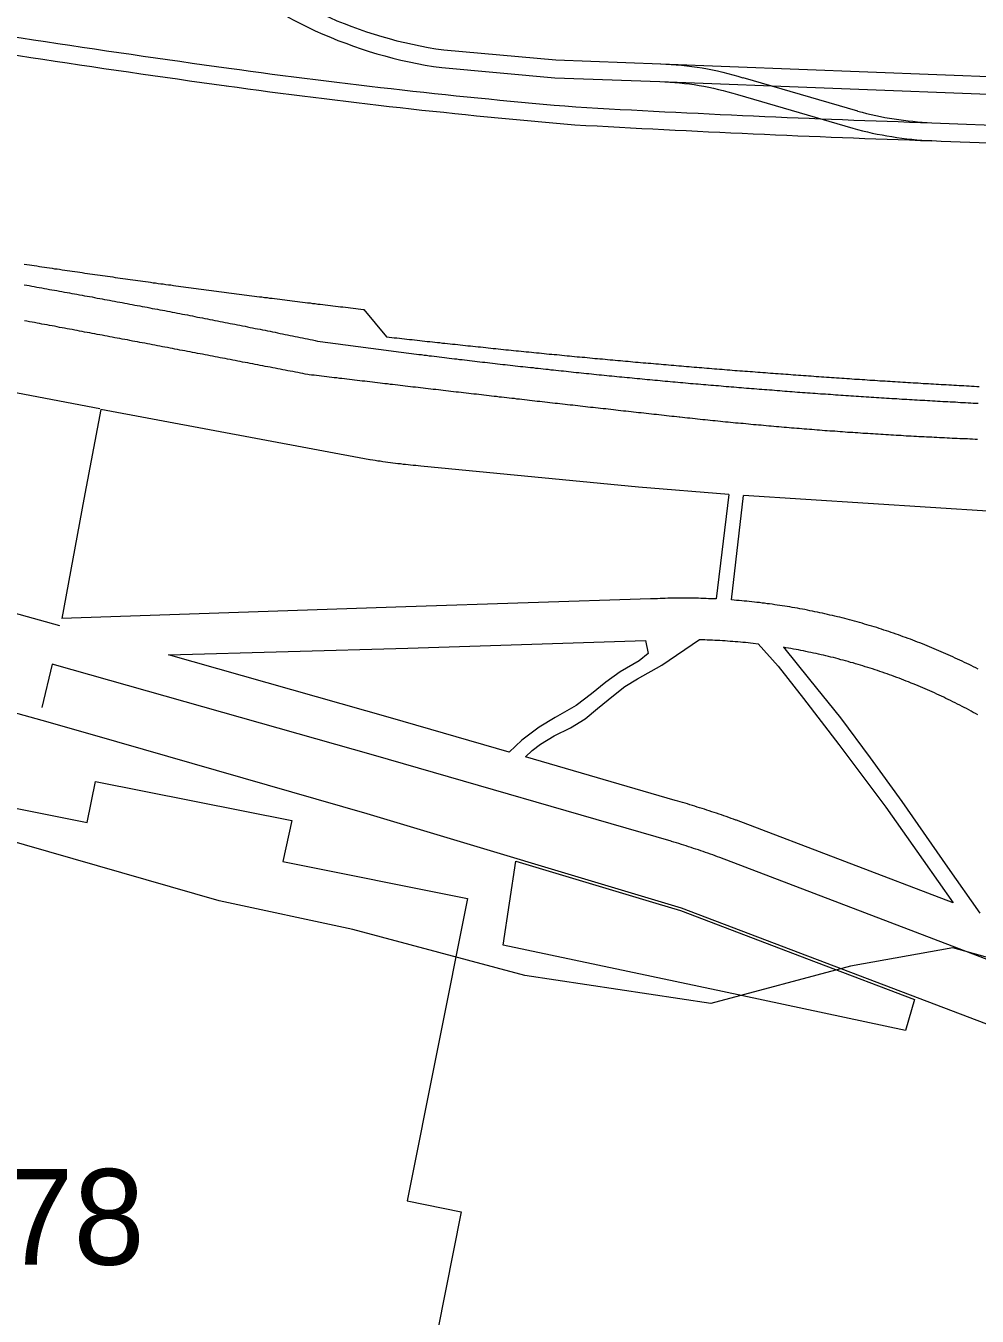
# Model space of a CAD drawing. Header units: millimetres. Extents: x 949 to 2135, y 1001 to 2286.
# Drawn here: x 1388.7 to 1463.3, y 1729 to 1830.2 of the extents above; entities that cross this region are included whole.
import ezdxf
from ezdxf.enums import TextEntityAlignment as Align

# ---------------------------------------------------------------- set-up
doc = ezdxf.new("R2010")
doc.units = ezdxf.units.MM
for name, color, linetype, lineweight in [('Nivel 11', 7, 'Continuous', 0), ('Nivel 12', 7, 'Continuous', 0), ('Nivel 15', 7, 'Continuous', 0), ('Nivel 17', 7, 'Continuous', 0), ('Nivel 24', 7, 'Continuous', 0), ('Nivel 27', 7, 'Continuous', 0), ('Nivel 3', 7, 'Continuous', 0), ('Nivel 39', 7, 'Continuous', 0)]:
    doc.layers.add(name, color=color, linetype=linetype, lineweight=lineweight)
doc.styles.add('Style-font023', font='font023.shx')

msp = doc.modelspace()

# ---------------------------------------------------------------- linework, layer by layer
at = {"layer": 'Nivel 11', "color": 1, "linetype": 'Continuous', "lineweight": 0, "flags": 128}
for points in [[(1379.04, 1770.6), (1393.54, 1767.7), (1394.18, 1770.93), (1409.58, 1767.85), (1408.87, 1764.64), (1423.34, 1761.75), (1418.6, 1738.04), (1422.85, 1737.19), (1419.75, 1721.65), (1408.21, 1723.98), (1378.63, 1729.96), (1379.65, 1734.97), (1372.24, 1736.46), (1379.04, 1770.6)], [(1427.12, 1764.68), (1438.08, 1761.39), (1440.02, 1760.81), (1450.66, 1756.77), (1458.36, 1753.84), (1457.64, 1751.4), (1443.32, 1754.47), (1426.13, 1758.09), (1427.12, 1764.68)]]:
    msp.add_lwpolyline(points, dxfattribs=at)
at = {"layer": 'Nivel 12', "color": 7, "linetype": 'Continuous', "lineweight": 0, "flags": 128}
msp.add_lwpolyline([(1538.22, 1672.81), (1542.67, 1721.72), (1539.67, 1723.04), (1499.71, 1738.25), (1467.93, 1750.42), (1440.09, 1761), (1415.48, 1768.39), (1393.97, 1774.59), (1390.01, 1775.7), (1373.63, 1780.26)], dxfattribs=at)
at = {"layer": 'Nivel 15', "color": 7, "linetype": 'Continuous', "lineweight": 0, "flags": 128}
msp.add_lwpolyline([(1388.61, 1811.48), (1388.81, 1811.45), (1389.01, 1811.42), (1389.2, 1811.39), (1389.4, 1811.36), (1389.6, 1811.33), (1389.8, 1811.3), (1390, 1811.27), (1390.19, 1811.24), (1390.39, 1811.21), (1390.59, 1811.18), (1390.79, 1811.15), (1390.98, 1811.12), (1391.18, 1811.1), (1391.38, 1811.07), (1391.58, 1811.04), (1391.78, 1811.01), (1391.97, 1810.98), (1392.17, 1810.95), (1392.37, 1810.92), (1392.57, 1810.89), (1392.77, 1810.86), (1392.96, 1810.84), (1393.16, 1810.81), (1393.36, 1810.78), (1393.56, 1810.75), (1393.76, 1810.72), (1393.95, 1810.69), (1394.15, 1810.66), (1394.35, 1810.64), (1394.55, 1810.61), (1394.75, 1810.58), (1394.94, 1810.55), (1395.14, 1810.52), (1395.34, 1810.5), (1395.54, 1810.47), (1395.74, 1810.44), (1395.93, 1810.41), (1396.13, 1810.38), (1396.33, 1810.36), (1396.53, 1810.33), (1396.73, 1810.3), (1396.92, 1810.27), (1397.12, 1810.24), (1397.32, 1810.22), (1397.52, 1810.19), (1397.72, 1810.16), (1397.91, 1810.13), (1398.11, 1810.11), (1398.31, 1810.08), (1398.51, 1810.05), (1398.71, 1810.02), (1398.9, 1810), (1399.1, 1809.97), (1399.3, 1809.94), (1399.5, 1809.92), (1399.7, 1809.89), (1399.9, 1809.86), (1400.09, 1809.84), (1400.29, 1809.81), (1400.49, 1809.78), (1400.69, 1809.75), (1400.89, 1809.73), (1401.08, 1809.7), (1401.28, 1809.67), (1401.48, 1809.65), (1401.68, 1809.62), (1401.88, 1809.59), (1402.08, 1809.57), (1402.27, 1809.54), (1402.47, 1809.52), (1402.67, 1809.49), (1402.87, 1809.46), (1403.07, 1809.44), (1403.27, 1809.41), (1403.46, 1809.38), (1403.66, 1809.36), (1403.86, 1809.33), (1404.06, 1809.31), (1404.26, 1809.28), (1404.46, 1809.25), (1404.65, 1809.23), (1404.85, 1809.2), (1405.05, 1809.18), (1405.25, 1809.15), (1405.45, 1809.13), (1405.65, 1809.1), (1405.84, 1809.07), (1406.04, 1809.05), (1406.24, 1809.02), (1406.44, 1809), (1406.64, 1808.97), (1406.84, 1808.95), (1407.03, 1808.92), (1407.23, 1808.9), (1407.43, 1808.87), (1407.63, 1808.85), (1407.83, 1808.82), (1408.03, 1808.8), (1408.22, 1808.77), (1408.42, 1808.75), (1408.62, 1808.72), (1408.82, 1808.7), (1409.02, 1808.67), (1409.22, 1808.65), (1409.42, 1808.62), (1409.61, 1808.6), (1409.81, 1808.57), (1410.01, 1808.55), (1410.21, 1808.52), (1410.41, 1808.5), (1410.61, 1808.48), (1410.8, 1808.45), (1411, 1808.43), (1411.2, 1808.4), (1411.4, 1808.38), (1411.6, 1808.35), (1411.8, 1808.33), (1412, 1808.31), (1412.19, 1808.28), (1412.39, 1808.26), (1412.59, 1808.23), (1412.79, 1808.21), (1412.99, 1808.19), (1413.19, 1808.16), (1413.39, 1808.14), (1413.58, 1808.12), (1413.78, 1808.09), (1413.98, 1808.07), (1414.18, 1808.05), (1414.38, 1808.02), (1414.58, 1808), (1414.78, 1807.98), (1414.97, 1807.95), (1415.17, 1807.93), (1415.21, 1807.92), (1417, 1805.78), (1417.2, 1805.76), (1417.4, 1805.73), (1417.6, 1805.71), (1417.8, 1805.69), (1418, 1805.67), (1418.2, 1805.64), (1418.39, 1805.62), (1418.59, 1805.6), (1418.79, 1805.58), (1418.99, 1805.56), (1419.19, 1805.53), (1419.39, 1805.51), (1419.59, 1805.49), (1419.79, 1805.47), (1419.98, 1805.45), (1420.18, 1805.42), (1420.38, 1805.4), (1420.58, 1805.38), (1420.78, 1805.36), (1420.98, 1805.34), (1421.18, 1805.32), (1421.38, 1805.29), (1421.57, 1805.27), (1421.77, 1805.25), (1421.97, 1805.23), (1422.17, 1805.21), (1422.37, 1805.19), (1422.57, 1805.17), (1422.77, 1805.14), (1422.97, 1805.12), (1423.17, 1805.1), (1423.36, 1805.08), (1423.56, 1805.06), (1423.76, 1805.04), (1423.96, 1805.02), (1424.16, 1805), (1424.36, 1804.98), (1424.56, 1804.96), (1424.76, 1804.94), (1424.96, 1804.91), (1425.15, 1804.89), (1425.35, 1804.87), (1425.55, 1804.85), (1425.75, 1804.83), (1425.95, 1804.81), (1426.15, 1804.79), (1426.35, 1804.77), (1426.55, 1804.75), (1426.75, 1804.73), (1426.95, 1804.71), (1427.14, 1804.69), (1427.34, 1804.67), (1427.54, 1804.65), (1427.74, 1804.63), (1427.94, 1804.61), (1428.14, 1804.59), (1428.34, 1804.57), (1428.54, 1804.55), (1428.74, 1804.53), (1428.94, 1804.51), (1429.13, 1804.49), (1429.33, 1804.47), (1429.53, 1804.45), (1429.73, 1804.43), (1429.93, 1804.42), (1430.13, 1804.4), (1430.33, 1804.38), (1430.53, 1804.36), (1430.73, 1804.34), (1430.93, 1804.32), (1431.13, 1804.3), (1431.32, 1804.28), (1431.52, 1804.26), (1431.72, 1804.24), (1431.92, 1804.22), (1432.12, 1804.21), (1432.32, 1804.19), (1432.52, 1804.17), (1432.72, 1804.15), (1432.92, 1804.13), (1433.12, 1804.11), (1433.32, 1804.09), (1433.51, 1804.08), (1433.71, 1804.06), (1433.91, 1804.04), (1434.11, 1804.02), (1434.31, 1804), (1434.51, 1803.98), (1434.71, 1803.97), (1434.91, 1803.95), (1435.11, 1803.93), (1435.31, 1803.91), (1435.51, 1803.89), (1435.71, 1803.88), (1435.91, 1803.86), (1436.1, 1803.84), (1436.3, 1803.82), (1436.5, 1803.8), (1436.7, 1803.79), (1436.9, 1803.77), (1437.1, 1803.75), (1437.3, 1803.73), (1437.5, 1803.72), (1437.7, 1803.7), (1437.9, 1803.68), (1438.1, 1803.67), (1438.3, 1803.65), (1438.5, 1803.63), (1438.69, 1803.61), (1438.89, 1803.6), (1439.09, 1803.58), (1439.29, 1803.56), (1439.49, 1803.55), (1439.69, 1803.53), (1439.89, 1803.51), (1440.09, 1803.5), (1440.29, 1803.48), (1440.49, 1803.46), (1440.69, 1803.45), (1440.89, 1803.43), (1441.09, 1803.41), (1441.29, 1803.4), (1441.48, 1803.38), (1441.68, 1803.36), (1441.88, 1803.35), (1442.08, 1803.33), (1442.28, 1803.31), (1442.48, 1803.3), (1442.68, 1803.28), (1442.88, 1803.27), (1443.08, 1803.25), (1443.28, 1803.23), (1443.48, 1803.22), (1443.68, 1803.2), (1443.88, 1803.19), (1444.08, 1803.17), (1444.28, 1803.15), (1444.47, 1803.14), (1444.67, 1803.12), (1444.87, 1803.11), (1445.07, 1803.09), (1445.27, 1803.08), (1445.47, 1803.06), (1445.67, 1803.05), (1445.87, 1803.03), (1446.07, 1803.02), (1446.27, 1803), (1446.47, 1802.99), (1446.67, 1802.97), (1446.87, 1802.95), (1447.07, 1802.94), (1447.27, 1802.93), (1447.47, 1802.91), (1447.67, 1802.9), (1447.87, 1802.88), (1448.06, 1802.87), (1448.26, 1802.85), (1448.46, 1802.84), (1448.66, 1802.82), (1448.86, 1802.81), (1449.06, 1802.79), (1449.26, 1802.78), (1449.46, 1802.76), (1449.66, 1802.75), (1449.86, 1802.74), (1450.06, 1802.72), (1450.26, 1802.71), (1450.46, 1802.69), (1450.66, 1802.68), (1450.86, 1802.66), (1451.06, 1802.65), (1451.26, 1802.64), (1451.46, 1802.62), (1451.66, 1802.61), (1451.85, 1802.6), (1452.05, 1802.58), (1452.25, 1802.57), (1452.45, 1802.55), (1452.65, 1802.54), (1452.85, 1802.53), (1453.05, 1802.51), (1453.25, 1802.5), (1453.45, 1802.49), (1453.65, 1802.47), (1453.85, 1802.46), (1454.05, 1802.45), (1454.25, 1802.43), (1454.45, 1802.42), (1454.65, 1802.41), (1454.85, 1802.39), (1455.05, 1802.38), (1455.25, 1802.37), (1455.45, 1802.36), (1455.65, 1802.34), (1455.85, 1802.33), (1456.05, 1802.32), (1456.25, 1802.3), (1456.45, 1802.29), (1456.64, 1802.28), (1456.84, 1802.27), (1457.04, 1802.25), (1457.24, 1802.24), (1457.44, 1802.23), (1457.64, 1802.22), (1457.84, 1802.21), (1458.04, 1802.19), (1458.24, 1802.18), (1458.44, 1802.17), (1458.64, 1802.16), (1458.84, 1802.15), (1459.04, 1802.13), (1459.24, 1802.12), (1459.44, 1802.11), (1459.64, 1802.1), (1459.84, 1802.09), (1460.04, 1802.07), (1460.24, 1802.06), (1460.44, 1802.05), (1460.64, 1802.04), (1460.84, 1802.03), (1461.04, 1802.02), (1461.24, 1802.01), (1461.44, 1801.99), (1461.64, 1801.98), (1461.84, 1801.97), (1462.04, 1801.96), (1462.23, 1801.95), (1462.43, 1801.94), (1462.63, 1801.93), (1462.83, 1801.92), (1463.03, 1801.9), (1463.23, 1801.89), (1463.43, 1801.88)], dxfattribs=at)
at = {"layer": 'Nivel 17', "color": 30, "linetype": 'Continuous', "lineweight": 0, "flags": 128}
for points in [[(1388.61, 1809.86), (1388.81, 1809.82), (1389, 1809.79), (1389.2, 1809.75), (1389.4, 1809.72), (1389.6, 1809.68), (1389.79, 1809.65), (1389.99, 1809.61), (1390.19, 1809.57), (1390.38, 1809.54), (1390.58, 1809.5), (1390.78, 1809.47), (1390.97, 1809.43), (1391.17, 1809.4), (1391.37, 1809.36), (1391.56, 1809.33), (1391.76, 1809.29), (1391.96, 1809.26), (1392.15, 1809.22), (1392.35, 1809.18), (1392.55, 1809.15), (1392.74, 1809.11), (1392.94, 1809.08), (1393.14, 1809.04), (1393.33, 1809), (1393.53, 1808.97), (1393.73, 1808.93), (1393.93, 1808.9), (1394.12, 1808.86), (1394.32, 1808.82), (1394.52, 1808.79), (1394.71, 1808.75), (1394.91, 1808.71), (1395.11, 1808.68), (1395.3, 1808.64), (1395.5, 1808.6), (1395.69, 1808.57), (1395.89, 1808.53), (1396.09, 1808.49), (1396.28, 1808.46), (1396.48, 1808.42), (1396.68, 1808.38), (1396.87, 1808.35), (1397.07, 1808.31), (1397.27, 1808.27), (1397.46, 1808.24), (1397.66, 1808.2), (1397.86, 1808.16), (1398.05, 1808.13), (1398.25, 1808.09), (1398.45, 1808.05), (1398.64, 1808.01), (1398.84, 1807.98), (1399.04, 1807.94), (1399.23, 1807.9), (1399.43, 1807.86), (1399.63, 1807.83), (1399.82, 1807.79), (1400.02, 1807.75), (1400.21, 1807.71), (1400.41, 1807.68), (1400.61, 1807.64), (1400.8, 1807.6), (1401, 1807.56), (1401.2, 1807.52), (1401.39, 1807.49), (1401.59, 1807.45), (1401.79, 1807.41), (1401.98, 1807.37), (1402.18, 1807.33), (1402.37, 1807.3), (1402.57, 1807.26), (1402.77, 1807.22), (1402.96, 1807.18), (1403.16, 1807.14), (1403.36, 1807.1), (1403.55, 1807.07), (1403.75, 1807.03), (1403.95, 1806.99), (1404.14, 1806.95), (1404.34, 1806.91), (1404.53, 1806.87), (1404.73, 1806.83), (1404.93, 1806.79), (1405.12, 1806.76), (1405.32, 1806.72), (1405.51, 1806.68), (1405.71, 1806.64), (1405.91, 1806.6), (1406.1, 1806.56), (1406.3, 1806.52), (1406.5, 1806.48), (1406.69, 1806.44), (1406.89, 1806.4), (1407.08, 1806.37), (1407.28, 1806.33), (1407.48, 1806.29), (1407.67, 1806.25), (1407.87, 1806.21), (1408.06, 1806.17), (1408.26, 1806.13), (1408.46, 1806.09), (1408.65, 1806.05), (1408.85, 1806.01), (1409.04, 1805.97), (1409.24, 1805.93), (1409.44, 1805.89), (1409.63, 1805.85), (1409.83, 1805.81), (1410.02, 1805.77), (1410.22, 1805.73), (1410.42, 1805.69), (1410.61, 1805.65), (1410.81, 1805.61), (1411, 1805.57), (1411.2, 1805.53), (1411.4, 1805.49), (1411.59, 1805.45), (1411.6, 1805.45), (1411.8, 1805.42), (1412, 1805.39), (1412.19, 1805.36), (1412.39, 1805.34), (1412.59, 1805.31), (1412.79, 1805.28), (1412.99, 1805.26), (1413.19, 1805.23), (1413.38, 1805.2), (1413.58, 1805.18), (1413.78, 1805.15), (1413.98, 1805.12), (1414.18, 1805.1), (1414.37, 1805.07), (1414.57, 1805.04), (1414.77, 1805.02), (1414.97, 1804.99), (1415.17, 1804.96), (1415.37, 1804.94), (1415.56, 1804.91), (1415.76, 1804.88), (1415.96, 1804.86), (1416.16, 1804.83), (1416.36, 1804.81), (1416.56, 1804.78), (1416.75, 1804.76), (1416.95, 1804.73), (1417.15, 1804.7), (1417.35, 1804.68), (1417.55, 1804.65), (1417.75, 1804.63), (1417.94, 1804.6), (1418.14, 1804.58), (1418.34, 1804.55), (1418.54, 1804.53), (1418.74, 1804.5), (1418.94, 1804.48), (1419.13, 1804.45), (1419.33, 1804.43), (1419.53, 1804.4), (1419.73, 1804.38), (1419.93, 1804.35), (1420.13, 1804.33), (1420.33, 1804.3), (1420.52, 1804.28), (1420.72, 1804.25), (1420.92, 1804.23), (1421.12, 1804.21), (1421.32, 1804.18), (1421.52, 1804.16), (1421.72, 1804.13), (1421.91, 1804.11), (1422.11, 1804.09), (1422.31, 1804.06), (1422.51, 1804.04), (1422.71, 1804.01), (1422.91, 1803.99), (1423.11, 1803.97), (1423.3, 1803.94), (1423.5, 1803.92), (1423.7, 1803.9), (1423.9, 1803.87), (1424.1, 1803.85), (1424.3, 1803.83), (1424.5, 1803.8), (1424.69, 1803.78), (1424.89, 1803.76), (1425.09, 1803.73), (1425.29, 1803.71), (1425.49, 1803.69), (1425.69, 1803.67), (1425.89, 1803.64), (1426.09, 1803.62), (1426.28, 1803.6), (1426.48, 1803.58), (1426.68, 1803.55), (1426.88, 1803.53), (1427.08, 1803.51), (1427.28, 1803.49), (1427.48, 1803.46), (1427.68, 1803.44), (1427.87, 1803.42), (1428.07, 1803.4), (1428.27, 1803.38), (1428.47, 1803.36), (1428.67, 1803.33), (1428.87, 1803.31), (1429.07, 1803.29), (1429.27, 1803.27), (1429.46, 1803.25), (1429.66, 1803.23), (1429.86, 1803.2), (1430.06, 1803.18), (1430.26, 1803.16), (1430.46, 1803.14), (1430.66, 1803.12), (1430.86, 1803.1), (1431.06, 1803.08), (1431.25, 1803.06), (1431.45, 1803.04), (1431.65, 1803.02), (1431.85, 1802.99), (1432.05, 1802.97), (1432.25, 1802.95), (1432.45, 1802.93), (1432.65, 1802.91), (1432.85, 1802.89), (1433.04, 1802.87), (1433.24, 1802.85), (1433.44, 1802.83), (1433.64, 1802.81), (1433.84, 1802.79), (1434.04, 1802.77), (1434.24, 1802.75), (1434.44, 1802.73), (1434.64, 1802.71), (1434.84, 1802.69), (1435.04, 1802.67), (1435.23, 1802.65), (1435.43, 1802.63), (1435.63, 1802.62), (1435.83, 1802.6), (1436.03, 1802.58), (1436.23, 1802.56), (1436.43, 1802.54), (1436.63, 1802.52), (1436.83, 1802.5), (1437.03, 1802.48), (1437.22, 1802.46), (1437.42, 1802.44), (1437.62, 1802.43), (1437.82, 1802.41), (1438.02, 1802.39), (1438.22, 1802.37), (1438.42, 1802.35), (1438.62, 1802.33), (1438.82, 1802.31), (1439.02, 1802.3), (1439.22, 1802.28), (1439.42, 1802.26), (1439.61, 1802.24), (1439.81, 1802.22), (1440.01, 1802.21), (1440.21, 1802.19), (1440.41, 1802.17), (1440.61, 1802.15), (1440.81, 1802.13), (1441.01, 1802.12), (1441.21, 1802.1), (1441.41, 1802.08), (1441.61, 1802.06), (1441.81, 1802.05), (1442.01, 1802.03), (1442.2, 1802.01), (1442.4, 1802), (1442.6, 1801.98), (1442.8, 1801.96), (1443, 1801.95), (1443.2, 1801.93), (1443.4, 1801.91), (1443.6, 1801.89), (1443.8, 1801.88), (1444, 1801.86), (1444.2, 1801.85), (1444.4, 1801.83), (1444.6, 1801.81), (1444.8, 1801.8), (1444.99, 1801.78), (1445.19, 1801.76), (1445.39, 1801.75), (1445.59, 1801.73), (1445.79, 1801.72), (1445.99, 1801.7), (1446.19, 1801.68), (1446.39, 1801.67), (1446.59, 1801.65), (1446.79, 1801.64), (1446.99, 1801.62), (1447.19, 1801.61), (1447.39, 1801.59), (1447.59, 1801.57), (1447.79, 1801.56), (1447.99, 1801.54), (1448.19, 1801.53), (1448.38, 1801.51), (1448.58, 1801.5), (1448.78, 1801.48), (1448.98, 1801.47), (1449.18, 1801.45), (1449.38, 1801.44), (1449.58, 1801.42), (1449.78, 1801.41), (1449.98, 1801.4), (1450.18, 1801.38), (1450.38, 1801.37), (1450.58, 1801.35), (1450.78, 1801.34), (1450.98, 1801.32), (1451.18, 1801.31), (1451.38, 1801.3), (1451.58, 1801.28), (1451.78, 1801.27), (1451.98, 1801.25), (1452.17, 1801.24), (1452.37, 1801.23), (1452.57, 1801.21), (1452.77, 1801.2), (1452.97, 1801.19), (1453.17, 1801.17), (1453.37, 1801.16), (1453.57, 1801.14), (1453.77, 1801.13), (1453.97, 1801.12), (1454.17, 1801.11), (1454.37, 1801.09), (1454.57, 1801.08), (1454.77, 1801.07), (1454.97, 1801.05), (1455.17, 1801.04), (1455.37, 1801.03), (1455.57, 1801.02), (1455.77, 1801), (1455.97, 1800.99), (1456.17, 1800.98), (1456.37, 1800.97), (1456.57, 1800.95), (1456.76, 1800.94), (1456.96, 1800.93), (1457.16, 1800.92), (1457.36, 1800.9), (1457.56, 1800.89), (1457.76, 1800.88), (1457.96, 1800.87), (1458.16, 1800.86), (1458.36, 1800.84), (1458.56, 1800.83), (1458.76, 1800.82), (1458.96, 1800.81), (1459.16, 1800.8), (1459.36, 1800.79), (1459.56, 1800.78), (1459.76, 1800.76), (1459.96, 1800.75), (1460.16, 1800.74), (1460.36, 1800.73), (1460.56, 1800.72), (1460.76, 1800.71), (1460.96, 1800.7), (1461.16, 1800.69), (1461.36, 1800.68), (1461.56, 1800.67), (1461.76, 1800.66), (1461.96, 1800.64), (1462.16, 1800.63), (1462.36, 1800.62), (1462.56, 1800.61), (1462.76, 1800.6), (1462.96, 1800.59), (1463.15, 1800.58), (1463.35, 1800.57)], [(1463.3, 1797.74), (1463.1, 1797.74), (1462.9, 1797.75), (1462.7, 1797.76), (1462.5, 1797.77), (1462.3, 1797.78), (1462.1, 1797.79), (1461.9, 1797.79), (1461.7, 1797.8), (1461.5, 1797.81), (1461.3, 1797.82), (1461.1, 1797.83), (1460.9, 1797.84), (1460.7, 1797.85), (1460.5, 1797.86), (1460.3, 1797.87), (1460.1, 1797.88), (1459.9, 1797.89), (1459.7, 1797.9), (1459.5, 1797.91), (1459.3, 1797.92), (1459.1, 1797.93), (1458.9, 1797.94), (1458.7, 1797.95), (1458.5, 1797.96), (1458.3, 1797.97), (1458.1, 1797.98), (1457.9, 1797.99), (1457.7, 1798), (1457.5, 1798.02), (1457.31, 1798.03), (1457.11, 1798.04), (1456.91, 1798.05), (1456.71, 1798.06), (1456.51, 1798.07), (1456.31, 1798.09), (1456.11, 1798.1), (1455.91, 1798.11), (1455.71, 1798.12), (1455.51, 1798.14), (1455.31, 1798.15), (1455.11, 1798.16), (1454.91, 1798.17), (1454.71, 1798.19), (1454.51, 1798.2), (1454.31, 1798.21), (1454.11, 1798.23), (1453.91, 1798.24), (1453.71, 1798.25), (1453.51, 1798.27), (1453.31, 1798.28), (1453.11, 1798.29), (1452.91, 1798.31), (1452.71, 1798.32), (1452.52, 1798.34), (1452.32, 1798.35), (1452.12, 1798.37), (1451.92, 1798.38), (1451.72, 1798.39), (1451.52, 1798.41), (1451.32, 1798.42), (1451.12, 1798.44), (1450.92, 1798.45), (1450.72, 1798.47), (1450.52, 1798.49), (1450.32, 1798.5), (1450.12, 1798.52), (1449.92, 1798.53), (1449.72, 1798.55), (1449.52, 1798.56), (1449.32, 1798.58), (1449.13, 1798.6), (1448.93, 1798.61), (1448.73, 1798.63), (1448.53, 1798.65), (1448.33, 1798.66), (1448.13, 1798.68), (1447.93, 1798.7), (1447.73, 1798.71), (1447.53, 1798.73), (1447.33, 1798.75), (1447.13, 1798.77), (1446.93, 1798.78), (1446.73, 1798.8), (1446.53, 1798.82), (1446.34, 1798.84), (1446.14, 1798.86), (1445.94, 1798.87), (1445.74, 1798.89), (1445.54, 1798.91), (1445.34, 1798.93), (1445.14, 1798.95), (1444.94, 1798.97), (1444.74, 1798.99), (1444.54, 1799), (1444.34, 1799.02), (1444.15, 1799.04), (1443.95, 1799.06), (1443.75, 1799.08), (1443.55, 1799.1), (1443.35, 1799.12), (1443.15, 1799.14), (1442.95, 1799.16), (1442.75, 1799.18), (1442.55, 1799.2), (1442.35, 1799.22), (1442.16, 1799.24), (1441.96, 1799.26), (1441.76, 1799.28), (1441.56, 1799.3), (1441.36, 1799.32), (1441.16, 1799.35), (1440.96, 1799.37), (1440.76, 1799.39), (1440.56, 1799.41), (1440.37, 1799.43), (1440.17, 1799.45), (1439.97, 1799.47), (1439.92, 1799.48), (1439.73, 1799.5), (1439.53, 1799.52), (1439.33, 1799.54), (1439.13, 1799.57), (1438.93, 1799.59), (1438.73, 1799.61), (1438.53, 1799.63), (1438.33, 1799.65), (1438.14, 1799.68), (1437.94, 1799.7), (1437.74, 1799.72), (1437.54, 1799.74), (1437.34, 1799.76), (1437.14, 1799.79), (1436.94, 1799.81), (1436.74, 1799.83), (1436.55, 1799.85), (1436.35, 1799.87), (1436.15, 1799.9), (1435.95, 1799.92), (1435.75, 1799.94), (1435.55, 1799.96), (1435.35, 1799.98), (1435.15, 1800.01), (1434.96, 1800.03), (1434.76, 1800.05), (1434.56, 1800.07), (1434.36, 1800.1), (1434.16, 1800.12), (1433.96, 1800.14), (1433.76, 1800.16), (1433.56, 1800.18), (1433.37, 1800.21), (1433.17, 1800.23), (1432.97, 1800.25), (1432.77, 1800.27), (1432.57, 1800.3), (1432.37, 1800.32), (1432.17, 1800.34), (1431.97, 1800.36), (1431.78, 1800.39), (1431.58, 1800.41), (1431.38, 1800.43), (1431.18, 1800.45), (1430.98, 1800.47), (1430.78, 1800.5), (1430.58, 1800.52), (1430.38, 1800.54), (1430.19, 1800.56), (1429.99, 1800.59), (1429.79, 1800.61), (1429.59, 1800.63), (1429.39, 1800.65), (1429.19, 1800.68), (1428.99, 1800.7), (1428.79, 1800.72), (1428.6, 1800.74), (1428.4, 1800.77), (1428.2, 1800.79), (1428, 1800.81), (1427.8, 1800.84), (1427.6, 1800.86), (1427.4, 1800.88), (1427.2, 1800.9), (1427.01, 1800.93), (1426.81, 1800.95), (1426.61, 1800.97), (1426.41, 1800.99), (1426.21, 1801.02), (1426.01, 1801.04), (1425.81, 1801.06), (1425.61, 1801.09), (1425.42, 1801.11), (1425.22, 1801.13), (1425.02, 1801.15), (1424.82, 1801.18), (1424.62, 1801.2), (1424.42, 1801.22), (1424.22, 1801.25), (1424.03, 1801.27), (1423.83, 1801.29), (1423.63, 1801.31), (1423.43, 1801.34), (1423.23, 1801.36), (1423.03, 1801.38), (1422.83, 1801.41), (1422.63, 1801.43), (1422.44, 1801.45), (1422.24, 1801.47), (1422.04, 1801.5), (1421.84, 1801.52), (1421.64, 1801.54), (1421.44, 1801.57), (1421.24, 1801.59), (1421.05, 1801.61), (1420.85, 1801.64), (1420.65, 1801.66), (1420.45, 1801.68), (1420.25, 1801.71), (1420.05, 1801.73), (1419.85, 1801.75), (1419.65, 1801.78), (1419.46, 1801.8), (1419.26, 1801.82), (1419.06, 1801.84), (1418.86, 1801.87), (1418.66, 1801.89), (1418.46, 1801.91), (1418.26, 1801.94), (1418.07, 1801.96), (1417.87, 1801.98), (1417.67, 1802.01), (1417.47, 1802.03), (1417.27, 1802.05), (1417.07, 1802.08), (1416.87, 1802.1), (1416.67, 1802.12), (1416.48, 1802.15), (1416.28, 1802.17), (1416.08, 1802.19), (1415.88, 1802.22), (1415.68, 1802.24), (1415.48, 1802.27), (1415.28, 1802.29), (1415.09, 1802.31), (1414.89, 1802.34), (1414.69, 1802.36), (1414.49, 1802.38), (1414.29, 1802.41), (1414.09, 1802.43), (1413.89, 1802.45), (1413.7, 1802.48), (1413.5, 1802.5), (1413.3, 1802.52), (1413.1, 1802.55), (1412.9, 1802.57), (1412.7, 1802.6), (1412.5, 1802.62), (1412.31, 1802.64), (1412.11, 1802.67), (1411.91, 1802.69), (1411.71, 1802.71), (1411.51, 1802.74), (1411.31, 1802.76), (1411.11, 1802.78), (1410.92, 1802.81), (1410.83, 1802.82), (1410.63, 1802.86), (1410.44, 1802.9), (1410.24, 1802.93), (1410.04, 1802.97), (1409.85, 1803.01), (1409.65, 1803.05), (1409.45, 1803.09), (1409.26, 1803.12), (1409.06, 1803.16), (1408.87, 1803.2), (1408.67, 1803.24), (1408.47, 1803.27), (1408.28, 1803.31), (1408.08, 1803.35), (1407.88, 1803.39), (1407.69, 1803.43), (1407.49, 1803.46), (1407.29, 1803.5), (1407.1, 1803.54), (1406.9, 1803.58), (1406.71, 1803.62), (1406.51, 1803.65), (1406.31, 1803.69), (1406.12, 1803.73), (1405.92, 1803.77), (1405.72, 1803.8), (1405.53, 1803.84), (1405.33, 1803.88), (1405.13, 1803.92), (1404.94, 1803.96), (1404.74, 1803.99), (1404.54, 1804.03), (1404.35, 1804.07), (1404.15, 1804.11), (1403.96, 1804.14), (1403.76, 1804.18), (1403.56, 1804.22), (1403.37, 1804.26), (1403.17, 1804.29), (1402.97, 1804.33), (1402.78, 1804.37), (1402.58, 1804.41), (1402.38, 1804.44), (1402.19, 1804.48), (1401.99, 1804.52), (1401.79, 1804.56), (1401.6, 1804.59), (1401.4, 1804.63), (1401.2, 1804.67), (1401.01, 1804.71), (1400.81, 1804.74), (1400.62, 1804.78), (1400.42, 1804.82), (1400.22, 1804.86), (1400.03, 1804.89), (1399.83, 1804.93), (1399.63, 1804.97), (1399.44, 1805), (1399.24, 1805.04), (1399.04, 1805.08), (1398.85, 1805.12), (1398.65, 1805.15), (1398.45, 1805.19), (1398.26, 1805.23), (1398.06, 1805.27), (1397.86, 1805.3), (1397.67, 1805.34), (1397.47, 1805.38), (1397.27, 1805.41), (1397.08, 1805.45), (1396.88, 1805.49), (1396.69, 1805.53), (1396.49, 1805.56), (1396.29, 1805.6), (1396.1, 1805.64), (1395.9, 1805.67), (1395.7, 1805.71), (1395.51, 1805.75), (1395.31, 1805.78), (1395.11, 1805.82), (1394.92, 1805.86), (1394.72, 1805.9), (1394.52, 1805.93), (1394.33, 1805.97), (1394.13, 1806.01), (1393.93, 1806.04), (1393.74, 1806.08), (1393.54, 1806.12), (1393.34, 1806.15), (1393.15, 1806.19), (1392.95, 1806.23), (1392.75, 1806.27), (1392.56, 1806.3), (1392.36, 1806.34), (1392.16, 1806.38), (1391.97, 1806.41), (1391.77, 1806.45), (1391.57, 1806.49), (1391.38, 1806.52), (1391.18, 1806.56), (1390.99, 1806.6), (1390.79, 1806.63), (1390.59, 1806.67), (1390.4, 1806.71), (1390.2, 1806.74), (1390, 1806.78), (1389.81, 1806.82), (1389.61, 1806.85), (1389.41, 1806.89), (1389.22, 1806.93), (1389.02, 1806.96), (1388.82, 1807), (1388.63, 1807.04)]]:
    msp.add_lwpolyline(points, dxfattribs=at)
at = {"layer": 'Nivel 24', "color": 3, "linetype": 'Continuous', "lineweight": 0}
for p, q in [((1443.8, 1793.41), (1442.82, 1785.23)), ((1444.02, 1785.15), (1444.95, 1793.33))]:
    msp.add_line(p, q, dxfattribs=at)
at = {"layer": 'Nivel 24', "color": 3, "linetype": 'Continuous', "lineweight": 0, "flags": 128}
for points in [[(1394.53, 1800.12), (1383.13, 1802.3), (1377.17, 1803.45), (1364.24, 1805.83), (1344.07, 1809.59), (1335.31, 1811.43), (1315.88, 1815.86), (1294.94, 1821.1)], [(1391.41, 1783.12), (1379.93, 1786.32), (1383.13, 1802.3)], [(1443.8, 1793.41), (1436.74, 1793.98), (1419.68, 1795.64), (1419.48, 1795.66), (1419.28, 1795.68), (1419.08, 1795.7), (1418.88, 1795.72), (1418.69, 1795.74), (1418.49, 1795.76), (1418.29, 1795.78), (1418.09, 1795.81), (1417.89, 1795.83), (1417.69, 1795.86), (1417.49, 1795.88), (1417.3, 1795.91), (1417.1, 1795.93), (1416.9, 1795.96), (1416.7, 1795.99), (1416.5, 1796.02), (1416.3, 1796.04), (1416.11, 1796.07), (1415.91, 1796.1), (1415.71, 1796.13), (1415.68, 1796.14), (1394.6, 1800.07), (1393.28, 1793.05), (1391.55, 1783.69)], [(1522.63, 1780.69), (1517.07, 1780.55), (1517.02, 1791.07), (1494.18, 1791.02), (1477.18, 1791.53), (1464.48, 1792.09), (1444.95, 1793.33)], [(1442.82, 1785.23), (1442.62, 1785.24), (1442.42, 1785.24), (1442.22, 1785.25), (1442.02, 1785.26), (1441.82, 1785.27), (1441.62, 1785.27), (1441.42, 1785.28), (1441.22, 1785.28), (1441.02, 1785.29), (1440.82, 1785.29), (1440.62, 1785.29), (1440.42, 1785.29), (1440.22, 1785.29), (1440.02, 1785.29), (1439.82, 1785.29), (1439.62, 1785.29), (1439.42, 1785.29), (1439.22, 1785.28), (1439.02, 1785.28), (1438.82, 1785.27), (1438.62, 1785.27), (1438.42, 1785.26), (1438.22, 1785.25), (1438.02, 1785.24), (1437.82, 1785.24), (1437.66, 1785.23), (1418.5, 1784.62), (1391.53, 1783.71)], [(1463.34, 1779.73), (1463.16, 1779.82), (1462.98, 1779.91), (1462.8, 1780), (1462.63, 1780.09), (1462.45, 1780.18), (1462.27, 1780.26), (1462.09, 1780.35), (1461.9, 1780.44), (1461.72, 1780.52), (1461.54, 1780.6), (1461.36, 1780.69), (1461.18, 1780.77), (1461, 1780.85), (1460.81, 1780.93), (1460.63, 1781.01), (1460.45, 1781.09), (1460.26, 1781.17), (1460.08, 1781.25), (1459.89, 1781.33), (1459.71, 1781.41), (1459.53, 1781.48), (1459.34, 1781.56), (1459.15, 1781.63), (1458.97, 1781.71), (1458.78, 1781.78), (1458.6, 1781.85), (1458.41, 1781.93), (1458.22, 1782), (1458.04, 1782.07), (1457.85, 1782.14), (1457.66, 1782.21), (1457.47, 1782.27), (1457.28, 1782.34), (1457.1, 1782.41), (1456.91, 1782.47), (1456.72, 1782.54), (1456.53, 1782.6), (1456.34, 1782.67), (1456.15, 1782.73), (1455.96, 1782.79), (1455.77, 1782.85), (1455.58, 1782.92), (1455.39, 1782.98), (1455.2, 1783.04), (1455.01, 1783.09), (1454.81, 1783.15), (1454.62, 1783.21), (1454.43, 1783.26), (1454.24, 1783.32), (1454.05, 1783.38), (1453.85, 1783.43), (1453.66, 1783.48), (1453.47, 1783.53), (1453.27, 1783.59), (1453.08, 1783.64), (1452.89, 1783.69), (1452.69, 1783.74), (1452.5, 1783.79), (1452.31, 1783.83), (1452.11, 1783.88), (1451.92, 1783.93), (1451.72, 1783.97), (1451.53, 1784.02), (1451.33, 1784.06), (1451.14, 1784.11), (1450.94, 1784.15), (1450.75, 1784.19), (1450.55, 1784.23), (1450.35, 1784.27), (1450.16, 1784.31), (1449.96, 1784.35), (1449.77, 1784.39), (1449.57, 1784.42), (1449.37, 1784.46), (1449.18, 1784.5), (1448.98, 1784.53), (1448.78, 1784.57), (1448.58, 1784.6), (1448.39, 1784.63), (1448.19, 1784.66), (1447.99, 1784.69), (1447.79, 1784.72), (1447.6, 1784.75), (1447.4, 1784.78), (1447.2, 1784.81), (1447, 1784.84), (1446.8, 1784.86), (1446.61, 1784.89), (1446.41, 1784.91), (1446.21, 1784.94), (1446.01, 1784.96), (1445.81, 1784.98), (1445.61, 1785), (1445.41, 1785.03), (1445.21, 1785.05), (1445.01, 1785.06), (1444.82, 1785.08), (1444.62, 1785.1), (1444.42, 1785.12), (1444.22, 1785.13), (1444.02, 1785.15)], [(1463.31, 1776.15), (1463.14, 1776.25), (1462.96, 1776.34), (1462.78, 1776.44), (1462.61, 1776.53), (1462.43, 1776.63), (1462.25, 1776.72), (1462.08, 1776.81), (1461.9, 1776.9), (1461.72, 1776.99), (1461.54, 1777.08), (1461.36, 1777.17), (1461.18, 1777.26), (1461, 1777.35), (1460.82, 1777.43), (1460.64, 1777.52), (1460.46, 1777.61), (1460.28, 1777.69), (1460.1, 1777.77), (1459.92, 1777.86), (1459.73, 1777.94), (1459.55, 1778.02), (1459.37, 1778.1), (1459.18, 1778.18), (1459, 1778.26), (1458.82, 1778.34), (1458.63, 1778.42), (1458.45, 1778.49), (1458.26, 1778.57), (1458.08, 1778.64), (1457.89, 1778.72), (1457.71, 1778.79), (1457.52, 1778.86), (1457.33, 1778.94), (1457.15, 1779.01), (1456.96, 1779.08), (1456.77, 1779.15), (1456.58, 1779.22), (1456.4, 1779.28), (1456.21, 1779.35), (1456.02, 1779.42), (1455.83, 1779.48), (1455.64, 1779.55), (1455.45, 1779.61), (1455.26, 1779.67), (1455.07, 1779.74), (1454.88, 1779.8), (1454.69, 1779.86), (1454.5, 1779.92), (1454.31, 1779.98), (1454.12, 1780.04), (1453.93, 1780.09), (1453.73, 1780.15), (1453.54, 1780.21), (1453.35, 1780.26), (1453.16, 1780.32), (1452.96, 1780.37), (1452.77, 1780.42), (1452.58, 1780.47), (1452.38, 1780.53), (1452.19, 1780.58), (1452, 1780.63), (1451.8, 1780.67), (1451.61, 1780.72), (1451.41, 1780.77), (1451.22, 1780.81), (1451.03, 1780.86), (1450.83, 1780.9), (1450.64, 1780.95), (1450.44, 1780.99), (1450.24, 1781.03), (1450.05, 1781.07), (1449.85, 1781.11), (1449.66, 1781.15), (1449.46, 1781.19), (1449.26, 1781.23), (1449.07, 1781.27), (1448.87, 1781.3), (1448.67, 1781.34), (1448.48, 1781.37), (1448.28, 1781.41), (1448.08, 1781.44), (1448.08, 1781.44), (1450.14, 1778.91), (1452.56, 1775.9), (1454.88, 1772.77), (1457.36, 1769.35), (1460.94, 1764.2), (1463.46, 1760.61)], [(1484.56, 1749.12), (1443.11, 1764.95), (1442.92, 1765.02), (1442.74, 1765.09), (1442.55, 1765.16), (1442.36, 1765.23), (1442.17, 1765.29), (1441.99, 1765.36), (1441.8, 1765.43), (1441.61, 1765.49), (1441.42, 1765.56), (1441.23, 1765.62), (1441.04, 1765.68), (1440.85, 1765.75), (1440.66, 1765.81), (1440.47, 1765.87), (1440.28, 1765.93), (1440.09, 1765.99), (1439.9, 1766.05), (1439.7, 1766.1), (1439.51, 1766.16), (1439.32, 1766.22), (1439.28, 1766.23), (1415.97, 1772.99), (1390.79, 1780.13), (1390, 1776.72)]]:
    msp.add_lwpolyline(points, dxfattribs=at)
for points in [[(1426.59, 1773.22), (1417.31, 1775.92), (1399.92, 1780.85), (1418.66, 1781.38), (1437.29, 1781.98), (1437.49, 1780.95), (1436.78, 1780.38), (1435.29, 1779.52), (1434.16, 1778.71), (1433.05, 1777.79), (1431.85, 1776.87), (1430.21, 1775.93), (1428.94, 1775.18), (1427.59, 1774.15), (1426.59, 1773.22)], [(1441.52, 1782.05), (1441.92, 1782.04), (1442.12, 1782.03), (1442.32, 1782.02), (1442.52, 1782.02), (1442.72, 1782.01), (1442.91, 1782), (1443.11, 1781.99), (1443.31, 1781.97), (1443.51, 1781.96), (1443.71, 1781.95), (1443.91, 1781.93), (1444.11, 1781.92), (1444.31, 1781.9), (1444.51, 1781.89), (1444.71, 1781.87), (1444.91, 1781.85), (1445.11, 1781.83), (1445.31, 1781.81), (1445.51, 1781.79), (1445.71, 1781.77), (1446.1, 1781.72), (1447.66, 1779.97), (1449.67, 1777.43), (1452.43, 1773.82), (1456.12, 1768.91), (1459.02, 1764.76), (1461.39, 1761.4), (1444.41, 1767.88), (1444.36, 1767.9), (1444.17, 1767.97), (1443.99, 1768.03), (1443.8, 1768.1), (1443.61, 1768.17), (1443.42, 1768.23), (1443.23, 1768.3), (1443.04, 1768.36), (1442.85, 1768.43), (1442.66, 1768.49), (1442.47, 1768.55), (1442.28, 1768.62), (1442.09, 1768.68), (1441.9, 1768.74), (1441.71, 1768.8), (1441.52, 1768.86), (1441.33, 1768.92), (1441.14, 1768.98), (1440.95, 1769.04), (1440.76, 1769.1), (1440.57, 1769.16), (1440.38, 1769.22), (1440.18, 1769.27), (1439.99, 1769.33), (1439.8, 1769.39), (1439.61, 1769.44), (1427.87, 1772.85), (1428.4, 1773.34), (1429.05, 1773.85), (1430.12, 1774.51), (1431.41, 1775.13), (1432.55, 1775.83), (1433.53, 1776.65), (1434.78, 1777.65), (1435.66, 1778.36), (1436.64, 1778.96), (1438.55, 1780.03), (1441.52, 1782.05)]]:
    msp.add_lwpolyline(points, close=True, dxfattribs=at)
at = {"layer": 'Nivel 27', "color": 16, "linetype": 'Continuous', "lineweight": 0}
for p, q in [((1438.47, 1827.18), (1466.51, 1826.1)), ((1438.41, 1825.78), (1466.46, 1824.7)), ((1444.49, 1824.76), (1453.51, 1822.13))]:
    msp.add_line(p, q, dxfattribs=at)
at = {"layer": 'Nivel 27', "color": 16, "linetype": 'Continuous', "lineweight": 0, "flags": 128}
for points in [[(1421.48, 1828.27), (1430.26, 1827.49), (1438.47, 1827.18)], [(1421.32, 1826.88), (1430.17, 1826.09), (1438.41, 1825.78)], [(1444.91, 1826.1), (1453.89, 1823.48)], [(1459.7, 1822.56), (1473.34, 1822.03)]]:
    msp.add_lwpolyline(points, dxfattribs=at)
at = {"layer": 'Nivel 27', "color": 16, "linetype": 'Continuous', "lineweight": 0}
for centre, radius, start, end in [((1426.21, 1862.01), 34.07, 228.6042, 262.011), ((1426.21, 1862.01), 35.47, 228.6042, 262.0689), ((1537.39, 2796.71), 978.91, 260.39517, 262.2056), ((1537.39, 2796.71), 980.31, 260.39517, 262.2056), ((1473.39, 2318.79), 496.73, 262.0438, 265.1993), ((1473.45, 2319.47), 498.81, 262.047, 265.2025), ((1497.08, 2973.8), 1151.85, 266.75183, 268.14022), ((1460.84, 1848.82), 26.28, 254.6564, 267.5167), ((1497.51, 2975.81), 1155.28, 266.73632, 268.12472), ((1460.92, 1849.1), 27.97, 254.6535, 267.5137), ((1547.82, 3944.03), 2124.7, 267.623, 267.94447)]:
    msp.add_arc(centre, radius, start, end, dxfattribs=at)
at = {"layer": 'Nivel 27', "color": 16, "linetype": 'Continuous', "lineweight": 0, "extrusion": (0, 0, -1)}
for centre, radius, start, end in [((-1437.84, 1803.79), 23.39, 91.5233, 107.5772), ((-1437.83, 1803.74), 22.05, 91.5038, 107.5577)]:
    msp.add_arc(centre, radius, start, end, dxfattribs=at)
at = {"layer": 'Nivel 39', "color": 3, "linetype": 'Continuous', "lineweight": 0, "flags": 128}
msp.add_lwpolyline([(1509.11, 1672.92), (1500.74, 1676.7), (1490.98, 1680.54), (1483.15, 1686.06), (1475.9, 1689.24), (1470.71, 1692.92), (1463.45, 1698.77), (1458.06, 1705.18), (1456.67, 1713.66), (1457.96, 1722), (1463.17, 1725.66), (1470, 1725.56), (1474.43, 1731.38), (1475.29, 1741.04), (1473.47, 1749.38), (1468.49, 1755.9), (1461.35, 1757.88), (1453.35, 1756.44), (1442.39, 1753.52), (1427.83, 1755.71), (1414.34, 1759.32), (1403.88, 1761.57), (1386.7, 1766.5)], dxfattribs=at)

# ---------------------------------------------------------------- texts
at = {"layer": 'Nivel 3', "color": 16, "linetype": 'Continuous', "lineweight": 0, "style": 'Style-font023', "width": 1}
msp.add_text('195.78', height=7.5, rotation=359.9983, dxfattribs=at).set_placement((1367.37, 1736.79), align=Align.MIDDLE_LEFT)

doc.saveas('drawing.dxf')
